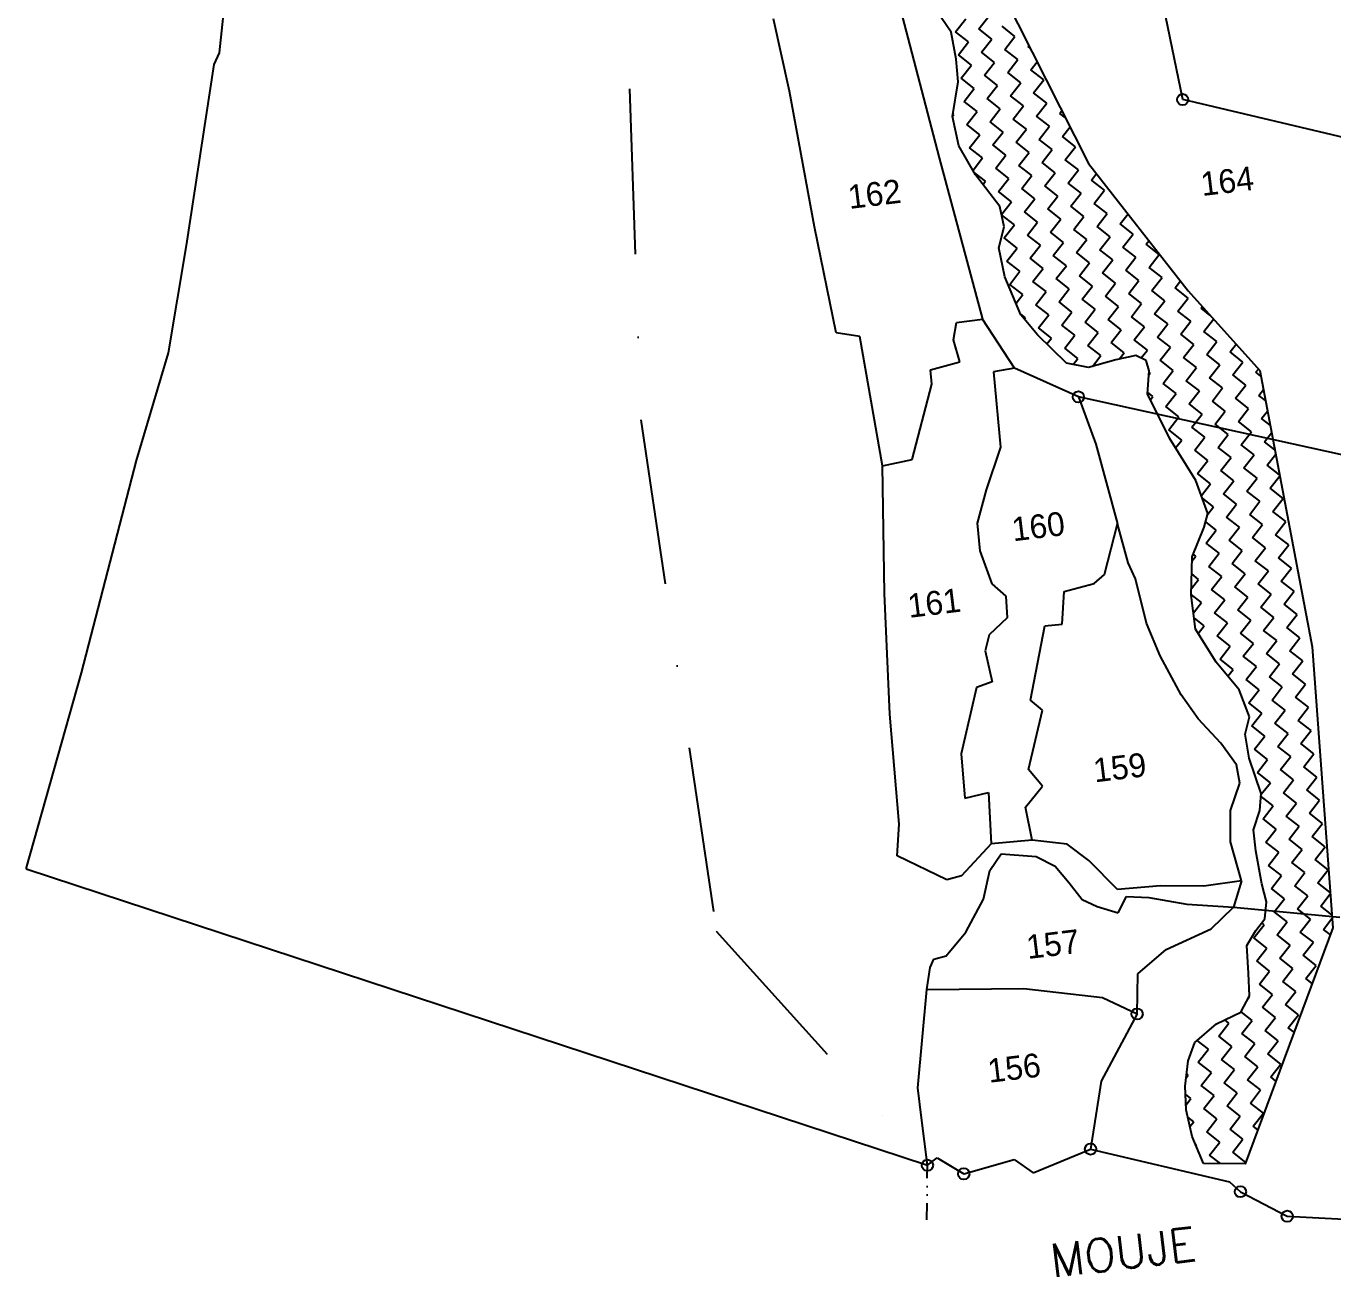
# Model space of a CAD drawing. Header units: metres. Extents: x 334876 to 338439, y 1782233 to 1785611.
# Drawn here: x 335191 to 336193, y 1782233 to 1783192 of the extents above; entities that cross this region are included whole.
import ezdxf
from ezdxf.enums import TextEntityAlignment as Align

# ---------------------------------------------------------------- set-up
doc = ezdxf.new("R2010")
doc.units = ezdxf.units.M
doc.header["$MEASUREMENT"] = 0
doc.linetypes.add('DASHDOT', pattern=[25.4, 12.7, -6.35, 0, -6.35])
doc.linetypes.add('DIVIDE', pattern=[31.75, 12.7, -6.35, 0, -6.35, 0, -6.35])
for name, color, linetype in [('OFF', 1, 'Continuous'), ('POLY_HATCH', 12, 'Continuous'), ('POLY_PARCEL', 6, 'Continuous'), ('POLY_WATER', 4, 'Continuous'), ('TEXT_MAPOUT', 7, 'Continuous'), ('TEXT_PARCEL', 7, 'Continuous'), ('V_BOUND_LINE', 7, 'Continuous'), ('V_BOUND_STREAM_LINE', 7, 'DASHDOT'), ('V_DIVIDE_LINE', 7, 'DIVIDE')]:
    doc.layers.add(name, color=color, linetype=linetype)
doc.styles.get("Standard").update_dxf_attribs({"font": 'simplex.shx'})
doc.styles.add('TEXT_MAP', font='', dxfattribs={"height": 0.35})
doc.styles.get('TEXT_MAP').set_extended_font_data('Kruti Dev 050')

msp = doc.modelspace()

# ---------------------------------------------------------------- linework, layer by layer
for centre in [(336077.7, 1783136.1), (335997.7, 1782908.1), (336042.7, 1782434.8), (336007.1, 1782331.2), (335881.9, 1782318.8), (335909.8, 1782312.2), (336122, 1782298.5), (336157.9, 1782279.7)]:
    msp.add_circle(centre, 4.32)
at = {"layer": 'OFF'}
for p, q in [((335190.7, 1782546.1), (335881.9, 1782318.8)), ((336122.7, 1782537), (336116.8, 1782516.6))]:
    msp.add_line(p, q, dxfattribs=at)
at = {"layer": 'POLY_HATCH'}
for p, q in [((335936.7, 1783223), (336005.5, 1783087.1)), ((335900.2, 1783187.7), (335888.7, 1783204.6)), ((335904.1, 1783167.1), (335900.2, 1783187.7)), ((335905.5, 1783149.7), (335904.1, 1783167.1)), ((335901.3, 1783123.1), (335905.5, 1783149.7)), ((335906.1, 1783100.6), (335901.3, 1783123.1)), ((335918.9, 1783078.4), (335906.1, 1783100.6)), ((336005.5, 1783087.1), (336081.9, 1782989.5)), ((335937.5, 1783054.2), (335918.9, 1783078.4)), ((335940.8, 1783038.4), (335937.5, 1783054.2)), ((335936.6, 1783022.3), (335940.8, 1783038.4)), ((335941.3, 1783000.1), (335936.6, 1783022.3)), ((335953.7, 1782971.1), (335941.3, 1783000.1)), ((336081.9, 1782989.5), (336136.8, 1782928.3)), ((335966.4, 1782955.7), (335953.7, 1782971.1)), ((335988.7, 1782934), (335966.4, 1782955.7)), ((336026.4, 1782936.5), (336005.4, 1782930.6)), ((336041.7, 1782939.7), (336026.4, 1782936.5)), ((336049.6, 1782935.9), (336041.7, 1782939.7)), ((336005.4, 1782930.6), (335988.7, 1782934)), ((336051.9, 1782928.1), (336049.6, 1782935.9)), ((336050.7, 1782910.3), (336051.9, 1782928.1)), ((336136.8, 1782928.3), (336176.9, 1782716.4)), ((336067.7, 1782876.4), (336050.7, 1782910.3)), ((336087.9, 1782844), (336067.7, 1782876.4)), ((336097.1, 1782818.6), (336087.9, 1782844)), ((336094.3, 1782808.1), (336097.1, 1782818.6)), ((336084.9, 1782785.3), (336094.3, 1782808.1)), ((336084.3, 1782756), (336084.9, 1782785.3)), ((336087.5, 1782730), (336084.3, 1782756)), ((336103.5, 1782704.5), (336087.5, 1782730)), ((336176.9, 1782716.4), (336192.8, 1782500.8)), ((336120.9, 1782683.5), (336103.5, 1782704.5)), ((336128.9, 1782662.8), (336120.9, 1782683.5)), ((336125.7, 1782649.5), (336128.9, 1782662.8)), ((336128.7, 1782630.9), (336125.7, 1782649.5)), ((336138, 1782603.9), (336128.7, 1782630.9)), ((336136.9, 1782590.8), (336138, 1782603.9)), ((336131.9, 1782576), (336136.9, 1782590.8)), ((336133.8, 1782560), (336131.9, 1782576)), ((336138.3, 1782534.7), (336133.8, 1782560)), ((336142, 1782520.9), (336138.3, 1782534.7)), ((336140.8, 1782507.9), (336142, 1782520.9)), ((336133.8, 1782498.9), (336140.8, 1782507.9)), ((336192.8, 1782500.8), (336125.7, 1782319.9)), ((336127, 1782487.2), (336133.8, 1782498.9)), ((336128.2, 1782466.1), (336127, 1782487.2)), ((336128.9, 1782448.6), (336128.2, 1782466.1)), ((336122.3, 1782436.2), (336128.9, 1782448.6)), ((336103.7, 1782427.2), (336122.3, 1782436.2)), ((336087.1, 1782413), (336103.7, 1782427.2)), ((336082, 1782398.8), (336087.1, 1782413)), ((336079.6, 1782379.5), (336082, 1782398.8)), ((336080.4, 1782361.3), (336079.6, 1782379.5)), ((336085, 1782340.8), (336080.4, 1782361.3)), ((336093.6, 1782320.2), (336085, 1782340.8)), ((336125.7, 1782319.9), (336093.6, 1782320.2))]:
    msp.add_line(p, q, dxfattribs=at)
at = {"layer": 'POLY_HATCH', "linetype": 'Continuous'}
for p, q in [((335903.5, 1783188.1), (335911.4, 1783198.1)), ((335921.4, 1783190.3), (335929.2, 1783200.3)), ((335913.5, 1783180.3), (335903.5, 1783188.1)), ((335931.3, 1783182.5), (335921.4, 1783190.3)), ((335949.1, 1783184.6), (335939.2, 1783192.4)), ((335905.7, 1783170.3), (335913.5, 1783180.3)), ((335923.5, 1783172.5), (335931.3, 1783182.5)), ((335941.3, 1783174.6), (335949.1, 1783184.6)), ((335959.1, 1783176.8), (335959.7, 1783177.6)), ((335915.7, 1783162.5), (335905.7, 1783170.3)), ((335933.5, 1783164.6), (335923.5, 1783172.5)), ((335951.3, 1783166.8), (335941.3, 1783174.6)), ((335960.8, 1783175.5), (335959.1, 1783176.8)), ((335907.9, 1783152.5), (335915.7, 1783162.5)), ((335925.7, 1783154.7), (335933.5, 1783164.6)), ((335943.5, 1783156.8), (335951.3, 1783166.8)), ((335961.3, 1783159), (335966.1, 1783165.1)), ((335971.3, 1783151.2), (335961.3, 1783159)), ((335917.8, 1783144.7), (335907.9, 1783152.5)), ((335935.6, 1783146.8), (335925.7, 1783154.7)), ((335953.5, 1783149), (335943.5, 1783156.8)), ((335945.6, 1783139), (335953.5, 1783149)), ((335963.4, 1783141.2), (335971.3, 1783151.2)), ((335910, 1783134.7), (335917.8, 1783144.7)), ((335927.8, 1783136.9), (335935.6, 1783146.8)), ((335955.6, 1783131.2), (335945.6, 1783139)), ((335973.4, 1783133.4), (335963.4, 1783141.2)), ((335920, 1783126.9), (335910, 1783134.7)), ((335937.8, 1783129), (335927.8, 1783136.9)), ((335930, 1783119.1), (335937.8, 1783129)), ((335947.8, 1783121.2), (335955.6, 1783131.2)), ((335965.6, 1783123.4), (335973.4, 1783133.4)), ((335983.4, 1783125.5), (335985, 1783127.6)), ((335901.4, 1783123.7), (335902.2, 1783124.7)), ((335902.2, 1783124.7), (335901.6, 1783125.2)), ((335912.2, 1783116.9), (335920, 1783126.9)), ((335922.2, 1783109.1), (335912.2, 1783116.9)), ((335940, 1783111.2), (335930, 1783119.1)), ((335957.8, 1783113.4), (335947.8, 1783121.2)), ((335975.6, 1783115.6), (335965.6, 1783123.4)), ((335987.9, 1783122), (335983.4, 1783125.5)), ((335914.3, 1783099.1), (335922.2, 1783109.1)), ((335932.1, 1783101.3), (335940, 1783111.2)), ((335949.9, 1783103.4), (335957.8, 1783113.4)), ((335967.7, 1783105.6), (335975.6, 1783115.6)), ((335985.6, 1783107.7), (335991.4, 1783115.1)), ((335995.5, 1783099.9), (335985.6, 1783107.7)), ((335924.3, 1783091.3), (335914.3, 1783099.1)), ((335942.1, 1783093.4), (335932.1, 1783101.3)), ((335959.9, 1783095.6), (335949.9, 1783103.4)), ((335977.7, 1783097.8), (335967.7, 1783105.6)), ((335969.9, 1783087.8), (335977.7, 1783097.8)), ((335987.7, 1783089.9), (335995.5, 1783099.9)), ((335917, 1783081.9), (335924.3, 1783091.3)), ((335934.3, 1783083.5), (335942.1, 1783093.4)), ((335952.1, 1783085.6), (335959.9, 1783095.6)), ((335979.9, 1783080), (335969.9, 1783087.8)), ((335997.7, 1783082.1), (335987.7, 1783089.9)), ((335926.5, 1783073.5), (335917.9, 1783080.2)), ((335944.3, 1783075.6), (335934.3, 1783083.5)), ((335962.1, 1783077.8), (335952.1, 1783085.6)), ((335954.3, 1783067.8), (335962.1, 1783077.8)), ((335972.1, 1783070), (335979.9, 1783080)), ((335989.9, 1783072.1), (335997.7, 1783082.1)), ((336007.7, 1783074.3), (336011.6, 1783079.3)), ((335924.6, 1783071.1), (335926.5, 1783073.5)), ((335936.5, 1783065.7), (335944.3, 1783075.6)), ((335964.2, 1783060), (335954.3, 1783067.8)), ((335982, 1783062.1), (335972.1, 1783070)), ((335999.8, 1783064.3), (335989.9, 1783072.1)), ((336017.7, 1783066.5), (336007.7, 1783074.3)), ((335946.4, 1783057.8), (335936.5, 1783065.7)), ((335938.8, 1783048), (335946.4, 1783057.8)), ((335956.4, 1783050), (335964.2, 1783060)), ((335974.2, 1783052.2), (335982, 1783062.1)), ((335992, 1783054.3), (335999.8, 1783064.3)), ((336009.8, 1783056.5), (336017.7, 1783066.5)), ((336027.6, 1783058.6), (336027.7, 1783058.8)), ((336028.1, 1783058.3), (336027.6, 1783058.6)), ((335948.6, 1783040), (335938.8, 1783047.7)), ((335966.4, 1783042.2), (335956.4, 1783050)), ((335984.2, 1783044.3), (335974.2, 1783052.2)), ((336002, 1783046.5), (335992, 1783054.3)), ((336019.8, 1783048.7), (336009.8, 1783056.5)), ((336012, 1783038.7), (336019.8, 1783048.7)), ((336029.8, 1783040.8), (336035.8, 1783048.5)), ((335940.8, 1783030), (335948.6, 1783040)), ((335958.6, 1783032.2), (335966.4, 1783042.2)), ((335976.4, 1783034.4), (335984.2, 1783044.3)), ((335994.2, 1783036.5), (336002, 1783046.5)), ((336022, 1783030.9), (336012, 1783038.7)), ((336039.8, 1783033), (336029.8, 1783040.8)), ((335950.8, 1783022.2), (335940.8, 1783030)), ((335968.6, 1783024.4), (335958.6, 1783032.2)), ((335986.4, 1783026.5), (335976.4, 1783034.4)), ((336004.2, 1783028.7), (335994.2, 1783036.5)), ((335996.3, 1783018.7), (336004.2, 1783028.7)), ((336014.1, 1783020.9), (336022, 1783030.9)), ((336031.9, 1783023), (336039.8, 1783033)), ((336049.8, 1783025.2), (336051.9, 1783027.9)), ((335942.9, 1783012.2), (335950.8, 1783022.2)), ((335960.7, 1783014.4), (335968.6, 1783024.4)), ((335978.5, 1783016.6), (335986.4, 1783026.5)), ((336006.3, 1783010.9), (335996.3, 1783018.7)), ((336024.1, 1783013.1), (336014.1, 1783020.9)), ((336041.9, 1783015.2), (336031.9, 1783023)), ((336059.7, 1783017.4), (336049.8, 1783025.2)), ((336051.9, 1783007.4), (336059.7, 1783017.4)), ((335952.9, 1783004.4), (335942.9, 1783012.2)), ((335970.7, 1783006.6), (335960.7, 1783014.4)), ((335988.5, 1783008.7), (335978.5, 1783016.6)), ((335980.7, 1782998.8), (335988.5, 1783008.7)), ((335998.5, 1783000.9), (336006.3, 1783010.9)), ((336016.3, 1783003.1), (336024.1, 1783013.1)), ((336034.1, 1783005.2), (336041.9, 1783015.2)), ((336061.9, 1782999.6), (336051.9, 1783007.4)), ((335945.1, 1782994.4), (335952.9, 1783004.4)), ((335962.9, 1782996.6), (335970.7, 1783006.6)), ((335990.7, 1782990.9), (335980.7, 1782998.8)), ((336008.5, 1782993.1), (335998.5, 1783000.9)), ((336026.3, 1782995.3), (336016.3, 1783003.1)), ((336044.1, 1782997.4), (336034.1, 1783005.2)), ((336036.3, 1782987.4), (336044.1, 1782997.4)), ((336054.1, 1782989.6), (336061.9, 1782999.6)), ((336071.9, 1782991.7), (336076, 1782997)), ((335955.1, 1782986.6), (335945.1, 1782994.4)), ((335949.9, 1782980), (335955.1, 1782986.6)), ((335972.9, 1782988.8), (335962.9, 1782996.6)), ((335965.1, 1782978.8), (335972.9, 1782988.8)), ((335982.9, 1782981), (335990.7, 1782990.9)), ((336000.7, 1782983.1), (336008.5, 1782993.1)), ((336018.5, 1782985.3), (336026.3, 1782995.3)), ((336046.2, 1782979.6), (336036.3, 1782987.4)), ((336064, 1782981.8), (336054.1, 1782989.6)), ((336081.9, 1782983.9), (336071.9, 1782991.7)), ((335975, 1782971), (335965.1, 1782978.8)), ((335992.8, 1782973.1), (335982.9, 1782981)), ((336010.6, 1782975.3), (336000.7, 1782983.1)), ((336028.4, 1782977.5), (336018.5, 1782985.3)), ((336020.6, 1782967.5), (336028.4, 1782977.5)), ((336038.4, 1782969.6), (336046.2, 1782979.6)), ((336056.2, 1782971.8), (336064, 1782981.8)), ((336074, 1782973.9), (336081.9, 1782983.9)), ((336091.8, 1782976.1), (336092.8, 1782977.3)), ((335957.2, 1782968.8), (335953.4, 1782971.8)), ((335956.4, 1782967.8), (335957.2, 1782968.8)), ((335967.2, 1782961), (335975, 1782971)), ((335985, 1782963.2), (335992.8, 1782973.1)), ((336002.8, 1782965.3), (336010.6, 1782975.3)), ((336030.6, 1782959.6), (336020.6, 1782967.5)), ((336048.4, 1782961.8), (336038.4, 1782969.6)), ((336066.2, 1782964), (336056.2, 1782971.8)), ((336084, 1782966.1), (336074, 1782973.9)), ((336098.9, 1782970.6), (336091.8, 1782976.1)), ((336094, 1782958.3), (336101.4, 1782967.8)), ((335977.2, 1782953.2), (335967.2, 1782961)), ((335995, 1782955.3), (335985, 1782963.2)), ((336012.8, 1782957.5), (336002.8, 1782965.3)), ((336005, 1782947.5), (336012.8, 1782957.5)), ((336022.8, 1782949.7), (336030.6, 1782959.6)), ((336040.6, 1782951.8), (336048.4, 1782961.8)), ((336058.4, 1782954), (336066.2, 1782964)), ((336076.2, 1782956.1), (336084, 1782966.1)), ((336104, 1782950.5), (336094, 1782958.3)), ((335973.6, 1782948.7), (335977.2, 1782953.2)), ((335987.2, 1782945.4), (335995, 1782955.3)), ((336015, 1782939.7), (336005, 1782947.5)), ((336032.8, 1782941.8), (336022.8, 1782949.7)), ((336050.6, 1782944), (336040.6, 1782951.8)), ((336068.4, 1782946.2), (336058.4, 1782954)), ((336086.2, 1782948.3), (336076.2, 1782956.1)), ((336078.3, 1782938.3), (336086.2, 1782948.3)), ((336096.1, 1782940.5), (336104, 1782950.5)), ((336114, 1782942.7), (336118.6, 1782948.6)), ((335997.2, 1782937.5), (335987.2, 1782945.4)), ((335993.6, 1782933), (335997.2, 1782937.5)), ((336008.5, 1782931.4), (336015, 1782939.7)), ((336029, 1782937.1), (336032.8, 1782941.8)), ((336045.7, 1782937.8), (336050.6, 1782944)), ((336060.5, 1782936.2), (336068.4, 1782946.2)), ((336088.3, 1782930.5), (336078.3, 1782938.3)), ((336106.1, 1782932.7), (336096.1, 1782940.5)), ((336123.9, 1782934.8), (336114, 1782942.7)), ((336052.7, 1782926.2), (336051.8, 1782926.9)), ((336070.5, 1782928.4), (336060.5, 1782936.2)), ((336062.7, 1782918.4), (336070.5, 1782928.4)), ((336080.5, 1782920.5), (336088.3, 1782930.5)), ((336098.3, 1782922.7), (336106.1, 1782932.7)), ((336116.1, 1782924.9), (336123.9, 1782934.8)), ((336133.9, 1782927), (336135.8, 1782929.4)), ((336137.6, 1782924.1), (336133.9, 1782927)), ((336051.7, 1782924.9), (336052.7, 1782926.2)), ((336072.7, 1782910.6), (336062.7, 1782918.4)), ((336090.5, 1782912.7), (336080.5, 1782920.5)), ((336108.3, 1782914.9), (336098.3, 1782922.7)), ((336126.1, 1782917), (336116.1, 1782924.9)), ((336118.3, 1782907.1), (336126.1, 1782917)), ((336054.9, 1782908.4), (336050.8, 1782911.6)), ((336052.9, 1782905.9), (336054.9, 1782908.4)), ((336064.9, 1782900.6), (336072.7, 1782910.6)), ((336082.7, 1782902.7), (336090.5, 1782912.7)), ((336100.5, 1782904.9), (336108.3, 1782914.9)), ((336128.2, 1782899.2), (336118.3, 1782907.1)), ((336136.1, 1782909.2), (336139.6, 1782913.7)), ((336141.2, 1782905.2), (336136.1, 1782909.2)), ((336074.8, 1782892.8), (336064.9, 1782900.6)), ((336092.6, 1782894.9), (336082.7, 1782902.7)), ((336110.4, 1782897.1), (336100.5, 1782904.9)), ((336102.6, 1782887.1), (336110.4, 1782897.1)), ((336120.4, 1782889.2), (336128.2, 1782899.2)), ((336138.2, 1782891.4), (336142.7, 1782897.1)), ((336067, 1782882.8), (336074.8, 1782892.8)), ((336084.8, 1782884.9), (336092.6, 1782894.9)), ((336112.6, 1782879.3), (336102.6, 1782887.1)), ((336130.4, 1782881.4), (336120.4, 1782889.2)), ((336144.8, 1782886.3), (336138.2, 1782891.4)), ((336077, 1782875), (336067, 1782882.8)), ((336094.8, 1782877.1), (336084.8, 1782884.9)), ((336087, 1782867.1), (336094.8, 1782877.1)), ((336104.8, 1782869.3), (336112.6, 1782879.3)), ((336122.6, 1782871.4), (336130.4, 1782881.4)), ((336140.4, 1782873.6), (336145.9, 1782880.6)), ((336072.3, 1782869), (336077, 1782875)), ((336097, 1782859.3), (336087, 1782867.1)), ((336114.8, 1782861.5), (336104.8, 1782869.3)), ((336132.6, 1782863.6), (336122.6, 1782871.4)), ((336148.4, 1782867.4), (336140.4, 1782873.6)), ((336089.1, 1782849.3), (336097, 1782859.3)), ((336106.9, 1782851.5), (336114.8, 1782861.5)), ((336124.7, 1782853.6), (336132.6, 1782863.6)), ((336142.5, 1782855.8), (336149, 1782864)), ((336099.1, 1782841.5), (336089.1, 1782849.3)), ((336116.9, 1782843.7), (336106.9, 1782851.5)), ((336134.7, 1782845.8), (336124.7, 1782853.6)), ((336151.9, 1782848.4), (336142.5, 1782855.8)), ((336144.7, 1782838), (336152.1, 1782847.5)), ((336092.1, 1782832.5), (336099.1, 1782841.5)), ((336109.1, 1782833.7), (336116.9, 1782843.7)), ((336126.9, 1782835.8), (336134.7, 1782845.8)), ((336154.7, 1782830.2), (336144.7, 1782838)), ((336101.3, 1782823.7), (336092.9, 1782830.3)), ((336119.1, 1782825.9), (336109.1, 1782833.7)), ((336136.9, 1782828), (336126.9, 1782835.8)), ((336129.1, 1782818), (336136.9, 1782828)), ((336146.9, 1782820.2), (336154.7, 1782830.2)), ((336097, 1782818.2), (336101.3, 1782823.7)), ((336111.3, 1782815.9), (336119.1, 1782825.9)), ((336139, 1782810.2), (336129.1, 1782818)), ((336156.8, 1782812.4), (336146.9, 1782820.2)), ((336103.4, 1782805.9), (336095.4, 1782812.2)), ((336121.2, 1782808.1), (336111.3, 1782815.9)), ((336113.4, 1782798.1), (336121.2, 1782808.1)), ((336131.2, 1782800.2), (336139, 1782810.2)), ((336149, 1782802.4), (336156.8, 1782812.4)), ((336095.6, 1782795.9), (336103.4, 1782805.9)), ((336123.4, 1782790.3), (336113.4, 1782798.1)), ((336141.2, 1782792.4), (336131.2, 1782800.2)), ((336159, 1782794.6), (336149, 1782802.4)), ((336087.8, 1782785.9), (336085.8, 1782787.5)), ((336105.6, 1782788.1), (336095.6, 1782795.9)), ((336097.8, 1782778.1), (336105.6, 1782788.1)), ((336115.6, 1782780.3), (336123.4, 1782790.3)), ((336133.4, 1782782.4), (336141.2, 1782792.4)), ((336151.2, 1782784.6), (336159, 1782794.6)), ((336084.8, 1782782.1), (336087.8, 1782785.9)), ((336107.7, 1782770.3), (336097.8, 1782778.1)), ((336125.6, 1782772.5), (336115.6, 1782780.3)), ((336143.4, 1782774.6), (336133.4, 1782782.4)), ((336161.2, 1782776.8), (336151.2, 1782784.6)), ((336153.3, 1782766.8), (336161.2, 1782776.8)), ((336084.4, 1782761.1), (336089.9, 1782768.1)), ((336089.9, 1782768.1), (336084.6, 1782772.3)), ((336099.9, 1782760.3), (336107.7, 1782770.3)), ((336117.7, 1782762.5), (336125.6, 1782772.5)), ((336135.5, 1782764.6), (336143.4, 1782774.6)), ((336163.3, 1782759), (336153.3, 1782766.8)), ((336092.1, 1782750.3), (336084.3, 1782756.4)), ((336109.9, 1782752.5), (336099.9, 1782760.3)), ((336127.7, 1782754.6), (336117.7, 1782762.5)), ((336145.5, 1782756.8), (336135.5, 1782764.6)), ((336137.7, 1782746.8), (336145.5, 1782756.8)), ((336155.5, 1782749), (336163.3, 1782759)), ((336086, 1782742.5), (336092.1, 1782750.3)), ((336102.1, 1782742.5), (336109.9, 1782752.5)), ((336119.9, 1782744.7), (336127.7, 1782754.6)), ((336147.7, 1782739), (336137.7, 1782746.8)), ((336165.5, 1782741.2), (336155.5, 1782749)), ((336094.3, 1782732.5), (336086.4, 1782738.7)), ((336112.1, 1782734.7), (336102.1, 1782742.5)), ((336129.9, 1782736.8), (336119.9, 1782744.7)), ((336122, 1782726.9), (336129.9, 1782736.8)), ((336139.8, 1782729), (336147.7, 1782739)), ((336157.7, 1782731.2), (336165.5, 1782741.2)), ((336089.6, 1782726.6), (336094.3, 1782732.5)), ((336104.2, 1782724.7), (336112.1, 1782734.7)), ((336132, 1782719), (336122, 1782726.9)), ((336149.8, 1782721.2), (336139.8, 1782729)), ((336167.6, 1782723.4), (336157.7, 1782731.2)), ((336114.2, 1782716.9), (336104.2, 1782724.7)), ((336106.4, 1782706.9), (336114.2, 1782716.9)), ((336124.2, 1782709.1), (336132, 1782719)), ((336142, 1782711.2), (336149.8, 1782721.2)), ((336159.8, 1782713.4), (336167.6, 1782723.4)), ((336116.4, 1782699.1), (336106.4, 1782706.9)), ((336134.2, 1782701.2), (336124.2, 1782709.1)), ((336152, 1782703.4), (336142, 1782711.2)), ((336169.8, 1782705.6), (336159.8, 1782713.4)), ((336112.3, 1782693.9), (336116.4, 1782699.1)), ((336126.4, 1782691.3), (336134.2, 1782701.2)), ((336144.2, 1782693.4), (336152, 1782703.4)), ((336162, 1782695.6), (336169.8, 1782705.6)), ((336136.3, 1782683.4), (336126.4, 1782691.3)), ((336154.1, 1782685.6), (336144.2, 1782693.4)), ((336171.9, 1782687.8), (336162, 1782695.6)), ((336164.1, 1782677.8), (336171.9, 1782687.8)), ((336128.5, 1782673.5), (336136.3, 1782683.4)), ((336146.3, 1782675.6), (336154.1, 1782685.6)), ((336174.1, 1782670), (336164.1, 1782677.8)), ((336138.5, 1782665.6), (336128.5, 1782673.5)), ((336156.3, 1782667.8), (336146.3, 1782675.6)), ((336148.5, 1782657.8), (336156.3, 1782667.8)), ((336166.3, 1782660), (336174.1, 1782670)), ((336130.7, 1782655.7), (336138.5, 1782665.6)), ((336158.5, 1782650), (336148.5, 1782657.8)), ((336176.3, 1782652.1), (336166.3, 1782660)), ((336140.7, 1782647.8), (336130.7, 1782655.7)), ((336132.8, 1782637.9), (336140.7, 1782647.8)), ((336150.6, 1782640), (336158.5, 1782650)), ((336168.4, 1782642.2), (336176.3, 1782652.1)), ((336142.8, 1782630), (336132.8, 1782637.9)), ((336160.6, 1782632.2), (336150.6, 1782640)), ((336178.4, 1782634.3), (336168.4, 1782642.2)), ((336135, 1782620), (336142.8, 1782630)), ((336152.8, 1782622.2), (336160.6, 1782632.2)), ((336170.6, 1782624.4), (336178.4, 1782634.3)), ((336145, 1782612.2), (336135, 1782620)), ((336162.8, 1782614.4), (336152.8, 1782622.2)), ((336180.6, 1782616.5), (336170.6, 1782624.4)), ((336172.8, 1782606.6), (336180.6, 1782616.5)), ((336138, 1782603.3), (336145, 1782612.2)), ((336155, 1782604.4), (336162.8, 1782614.4)), ((336182.7, 1782598.7), (336172.8, 1782606.6)), ((336147.1, 1782594.4), (336137.8, 1782601.7)), ((336164.9, 1782596.6), (336155, 1782604.4)), ((336157.1, 1782586.6), (336164.9, 1782596.6)), ((336174.9, 1782588.8), (336182.7, 1782598.7)), ((336139.3, 1782584.4), (336147.1, 1782594.4)), ((336167.1, 1782578.8), (336157.1, 1782586.6)), ((336184.9, 1782580.9), (336174.9, 1782588.8)), ((336149.3, 1782576.6), (336139.3, 1782584.4)), ((336141.5, 1782566.6), (336149.3, 1782576.6)), ((336159.3, 1782568.8), (336167.1, 1782578.8)), ((336177.1, 1782571), (336184.9, 1782580.9)), ((336151.5, 1782558.8), (336141.5, 1782566.6)), ((336169.3, 1782561), (336159.3, 1782568.8)), ((336187.1, 1782563.1), (336177.1, 1782571)), ((336143.6, 1782548.8), (336151.5, 1782558.8)), ((336161.4, 1782551), (336169.3, 1782561)), ((336179.2, 1782553.2), (336187.1, 1782563.1)), ((336153.6, 1782541), (336143.6, 1782548.8)), ((336171.4, 1782543.2), (336161.4, 1782551)), ((336189.2, 1782545.3), (336179.2, 1782553.2)), ((336145.8, 1782531), (336153.6, 1782541)), ((336163.6, 1782533.2), (336171.4, 1782543.2)), ((336181.4, 1782535.4), (336189.2, 1782545.3)), ((336155.8, 1782523.2), (336145.8, 1782531)), ((336173.6, 1782525.4), (336163.6, 1782533.2)), ((336190.8, 1782528), (336181.4, 1782535.4)), ((336183.6, 1782517.5), (336190.9, 1782526.9)), ((336147.9, 1782513.2), (336155.8, 1782523.2)), ((336165.7, 1782515.4), (336173.6, 1782525.4)), ((336192, 1782510.9), (336183.6, 1782517.5)), ((336157.9, 1782505.4), (336147.9, 1782513.2)), ((336175.7, 1782507.6), (336165.7, 1782515.4)), ((336167.9, 1782497.6), (336175.7, 1782507.6)), ((336185.7, 1782499.7), (336192.2, 1782508.1)), ((336132.3, 1782493.3), (336140.1, 1782503.3)), ((336140.1, 1782503.3), (336138.3, 1782504.7)), ((336150.1, 1782495.4), (336157.9, 1782505.4)), ((336177.9, 1782489.8), (336167.9, 1782497.6)), ((336190.9, 1782495.7), (336185.7, 1782499.7)), ((336142.3, 1782485.4), (336132.3, 1782493.3)), ((336160.1, 1782487.6), (336150.1, 1782495.4)), ((336152.3, 1782477.6), (336160.1, 1782487.6)), ((336170.1, 1782479.8), (336177.9, 1782489.8)), ((336134.5, 1782475.5), (336142.3, 1782485.4)), ((336162.2, 1782469.8), (336152.3, 1782477.6)), ((336180, 1782472), (336170.1, 1782479.8)), ((336144.4, 1782467.6), (336134.5, 1782475.5)), ((336136.6, 1782457.7), (336144.4, 1782467.6)), ((336154.4, 1782459.8), (336162.2, 1782469.8)), ((336172.2, 1782462), (336180, 1782472)), ((336146.6, 1782449.8), (336136.6, 1782457.7)), ((336164.4, 1782452), (336154.4, 1782459.8)), ((336177, 1782458.2), (336172.2, 1782462)), ((336127.7, 1782446.3), (336128.8, 1782447.7)), ((336128.8, 1782447.7), (336128.6, 1782447.9)), ((336138.8, 1782439.9), (336146.6, 1782449.8)), ((336156.6, 1782442), (336164.4, 1782452)), ((336131, 1782429.9), (336122.5, 1782436.5)), ((336148.8, 1782432), (336138.8, 1782439.9)), ((336166.6, 1782434.2), (336156.6, 1782442)), ((336105.3, 1782417.7), (336113.2, 1782427.7)), ((336113.2, 1782427.7), (336109.9, 1782430.2)), ((336123.1, 1782419.9), (336131, 1782429.9)), ((336140.9, 1782422.1), (336148.8, 1782432)), ((336158.7, 1782424.2), (336166.6, 1782434.2)), ((336115.3, 1782409.9), (336105.3, 1782417.7)), ((336133.1, 1782412.1), (336123.1, 1782419.9)), ((336150.9, 1782414.2), (336140.9, 1782422.1)), ((336163.1, 1782420.8), (336158.7, 1782424.2)), ((336097.5, 1782407.8), (336088.9, 1782414.5)), ((336089.7, 1782397.8), (336097.5, 1782407.8)), ((336107.5, 1782399.9), (336115.3, 1782409.9)), ((336125.3, 1782402.1), (336133.1, 1782412.1)), ((336143.1, 1782404.3), (336150.9, 1782414.2)), ((336099.7, 1782390), (336089.7, 1782397.8)), ((336117.5, 1782392.1), (336107.5, 1782399.9)), ((336135.3, 1782394.3), (336125.3, 1782402.1)), ((336153.1, 1782396.4), (336143.1, 1782404.3)), ((336145.3, 1782386.5), (336153.1, 1782396.4)), ((336080.4, 1782385.9), (336081.9, 1782387.8)), ((336081.9, 1782387.8), (336080.7, 1782388.7)), ((336091.8, 1782380), (336099.7, 1782390)), ((336109.6, 1782382.1), (336117.5, 1782392.1)), ((336127.4, 1782384.3), (336135.3, 1782394.3)), ((336149.2, 1782383.3), (336145.3, 1782386.5)), ((336101.8, 1782372.2), (336091.8, 1782380)), ((336119.6, 1782374.3), (336109.6, 1782382.1)), ((336137.4, 1782376.5), (336127.4, 1782384.3)), ((336129.6, 1782366.5), (336137.4, 1782376.5)), ((336084, 1782370), (336079.9, 1782373.2)), ((336080.3, 1782365.2), (336084, 1782370)), ((336094, 1782362.2), (336101.8, 1782372.2)), ((336111.8, 1782364.3), (336119.6, 1782374.3)), ((336139.6, 1782358.7), (336129.6, 1782366.5)), ((336086.2, 1782352.2), (336081.7, 1782355.7)), ((336104, 1782354.4), (336094, 1782362.2)), ((336121.8, 1782356.5), (336111.8, 1782364.3)), ((336114, 1782346.5), (336121.8, 1782356.5)), ((336131.8, 1782348.7), (336139.6, 1782358.7)), ((336083.3, 1782348.5), (336086.2, 1782352.2)), ((336096.2, 1782344.4), (336104, 1782354.4)), ((336123.9, 1782338.7), (336114, 1782346.5)), ((336135.3, 1782345.9), (336131.8, 1782348.7)), ((336106.1, 1782336.6), (336096.2, 1782344.4)), ((336098.3, 1782326.6), (336106.1, 1782336.6)), ((336116.1, 1782328.7), (336123.9, 1782338.7)), ((336088.3, 1782334.4), (336087.3, 1782335.2)), ((336087.9, 1782333.8), (336088.3, 1782334.4)), ((336106.6, 1782320.1), (336098.3, 1782326.6)), ((336126.1, 1782320.9), (336116.1, 1782328.7)), ((336125.3, 1782319.9), (336126.1, 1782320.9))]:
    msp.add_line(p, q, dxfattribs=at)
at = {"layer": 'POLY_PARCEL'}
for p, q in [((336077.7, 1783136.1), (336042.3, 1783309.1)), ((335861, 1783205.9), (335890.9, 1783091.3)), ((336240.8, 1783097.7), (336077.7, 1783136.1)), ((335890.9, 1783091.3), (335924.3, 1782967.6)), ((335904.3, 1782965.2), (335924.3, 1782967.6)), ((335948.7, 1782930), (335924.3, 1782967.6)), ((335902, 1782951.9), (335904.3, 1782965.2)), ((335906.8, 1782935), (335902, 1782951.9)), ((335884.4, 1782928.9), (335906.8, 1782935)), ((335885.2, 1782917.8), (335884.4, 1782928.9)), ((335948.7, 1782930), (335932.6, 1782927.4)), ((335932.6, 1782927.4), (335937.9, 1782869.5)), ((335997.7, 1782908.1), (335948.7, 1782930)), ((335870.2, 1782860.1), (335885.2, 1782917.8)), ((335997.7, 1782908.1), (336011.1, 1782871.7)), ((336222.5, 1782858.5), (335997.7, 1782908.1)), ((335937.9, 1782869.5), (335927.1, 1782836.9)), ((336011.1, 1782871.7), (336027.6, 1782810.6)), ((335847.5, 1782855.3), (335870.2, 1782860.1)), ((335927.1, 1782836.9), (335920.1, 1782811.2)), ((335920.1, 1782811.2), (335922.1, 1782790.1)), ((336017.7, 1782771.8), (336027.6, 1782810.6)), ((336035.9, 1782780.7), (336027.6, 1782810.6)), ((335922.1, 1782790.1), (335931.4, 1782764.7)), ((336041.6, 1782768.5), (336035.9, 1782780.7)), ((336009.8, 1782765), (336017.7, 1782771.8)), ((336049.9, 1782734.5), (336041.6, 1782768.5)), ((335931.4, 1782764.7), (335942.1, 1782755.3)), ((335985.2, 1782733.7), (335986.7, 1782758.9)), ((335986.7, 1782758.9), (336009.8, 1782765)), ((335942.1, 1782755.3), (335943, 1782738.5)), ((335943, 1782738.5), (335929.3, 1782725.6)), ((335960.9, 1782675.5), (335972, 1782732.5)), ((335972, 1782732.5), (335985.2, 1782733.7)), ((336060.4, 1782709.5), (336049.9, 1782734.5)), ((335929.3, 1782725.6), (335926.3, 1782713.3)), ((335926.3, 1782713.3), (335931.5, 1782689.5)), ((336076.6, 1782679.6), (336060.4, 1782709.5)), ((335931.5, 1782689.5), (335919.6, 1782685.2)), ((335919.6, 1782685.2), (335907.7, 1782634.2)), ((336089.7, 1782661.2), (336076.6, 1782679.6)), ((335959.4, 1782622.4), (335970.2, 1782667.9)), ((335970.2, 1782667.9), (335960.9, 1782675.5)), ((336107, 1782642.4), (336089.7, 1782661.2)), ((336119, 1782625.9), (336107, 1782642.4)), ((335907.7, 1782634.2), (335910.7, 1782600.2)), ((336121.6, 1782611.7), (336119, 1782625.9)), ((335970.1, 1782609.5), (335959.4, 1782622.4)), ((335957.1, 1782593.3), (335970.1, 1782609.5)), ((336114.5, 1782590.8), (336121.6, 1782611.7)), ((335910.7, 1782600.2), (335928.8, 1782604.6)), ((335928.8, 1782604.6), (335930.9, 1782565.3)), ((335962.2, 1782568.2), (335957.1, 1782593.3)), ((336114.5, 1782566.9), (336114.5, 1782590.8)), ((336122.7, 1782537), (336114.5, 1782566.9)), ((336099.5, 1782500.1), (336116.8, 1782516.6)), ((336116.8, 1782516.6), (336198.2, 1782509)), ((336065, 1782484.2), (336099.5, 1782500.1)), ((336043.2, 1782465.7), (336065, 1782484.2)), ((336042.7, 1782434.8), (336043.2, 1782465.7)), ((335881.5, 1782453.6), (335955.9, 1782454.4)), ((335955.9, 1782454.4), (336016.1, 1782447.4)), ((336016.1, 1782447.4), (336042.7, 1782434.8)), ((336042.7, 1782434.8), (336015.2, 1782383.4)), ((336015.2, 1782383.4), (336007.1, 1782331.2))]:
    msp.add_line(p, q, dxfattribs=at)
at = {"layer": 'POLY_WATER'}
for p, q in [((335339.1, 1783172), (335350.9, 1783287.5)), ((335776.2, 1783142.5), (335764, 1783198)), ((335335, 1783163.1), (335339.1, 1783172)), ((335313.7, 1783024.1), (335335, 1783163.1)), ((335795.3, 1783038.6), (335776.2, 1783142.5)), ((335812, 1782957.2), (335795.3, 1783038.6)), ((335299.8, 1782941.8), (335313.7, 1783024.1)), ((335830.1, 1782954.3), (335812, 1782957.2)), ((335847.5, 1782855.3), (335830.1, 1782954.3)), ((335275.5, 1782859.2), (335299.8, 1782941.8)), ((335233.2, 1782696.4), (335275.5, 1782859.2)), ((335849.1, 1782757.3), (335847.5, 1782855.3)), ((335853.2, 1782664.8), (335849.1, 1782757.3)), ((335190.7, 1782546.1), (335233.2, 1782696.4)), ((335860.2, 1782580.4), (335853.2, 1782664.8)), ((335858.7, 1782556), (335860.2, 1782580.4)), ((335962.2, 1782568.2), (335930.9, 1782565.3)), ((335989, 1782565), (335962.2, 1782568.2)), ((335896.8, 1782537.7), (335858.7, 1782556)), ((335930.9, 1782565.3), (335908.1, 1782540.7)), ((335929.7, 1782544.8), (335938.6, 1782557.7)), ((335938.6, 1782557.7), (335965.3, 1782555.5)), ((336005.7, 1782552.5), (335989, 1782565)), ((335965.3, 1782555.5), (335979.8, 1782548.1)), ((335979.8, 1782548.1), (335990.6, 1782535.5)), ((336027.7, 1782530.3), (336005.7, 1782552.5)), ((335908.1, 1782540.7), (335896.8, 1782537.7)), ((335925, 1782522.8), (335929.7, 1782544.8)), ((336122.7, 1782537), (336093.9, 1782532.9)), ((335990.6, 1782535.5), (336000.6, 1782522.5)), ((336060.6, 1782533), (336027.7, 1782530.3)), ((336093.9, 1782532.9), (336060.6, 1782533)), ((335911.3, 1782497.5), (335925, 1782522.8)), ((336000.6, 1782522.5), (336012.2, 1782517.2)), ((336012.2, 1782517.2), (336028.3, 1782512.4)), ((336028.3, 1782512.4), (336034.5, 1782525)), ((336034.5, 1782525), (336051.7, 1782524.2)), ((336051.7, 1782524.2), (336081, 1782519.1)), ((336081, 1782519.1), (336116.8, 1782516.6)), ((335896.2, 1782479.3), (335911.3, 1782497.5)), ((335884, 1782470.5), (335886.9, 1782476.8)), ((335886.9, 1782476.8), (335896.2, 1782479.3)), ((335881.5, 1782453.6), (335884, 1782470.5)), ((335874.7, 1782378.1), (335881.5, 1782453.6)), ((335877.4, 1782355.2), (335874.7, 1782378.1)), ((335881.9, 1782318.8), (335877.4, 1782355.2))]:
    msp.add_line(p, q, dxfattribs=at)
at = {"layer": 'V_BOUND_LINE'}
for p, q in [((335963.1, 1782313), (336007.1, 1782331.2)), ((336007.1, 1782331.2), (336113.5, 1782306)), ((335881.9, 1782318.8), (335889.3, 1782324.5)), ((335889.3, 1782324.5), (335909.8, 1782312.2)), ((335909.8, 1782312.2), (335948.5, 1782323.1)), ((335948.5, 1782323.1), (335963.1, 1782313)), ((336113.5, 1782306), (336122, 1782298.5)), ((336122, 1782298.5), (336157.9, 1782279.7)), ((336157.9, 1782279.7), (336261.4, 1782274.2))]:
    msp.add_line(p, q, dxfattribs=at)
at = {"layer": 'V_BOUND_STREAM_LINE', "ltscale": 10}
for p, q in [((335644.5, 1783398.3), (335662.2, 1782890.4)), ((335662.2, 1782890.4), (335720, 1782498.2)), ((335720, 1782498.2), (335720, 1782498.2)), ((335720, 1782498.2), (335881.9, 1782318.8))]:
    msp.add_line(p, q, dxfattribs=at)
at = {"layer": 'V_DIVIDE_LINE'}
msp.add_line((335881.6, 1782277), (335881.9, 1782318.8), dxfattribs=at)

# ---------------------------------------------------------------- texts
at = {"layer": 'TEXT_MAPOUT'}
msp.add_text('MOUJE', height=25.36, rotation=6.9124, dxfattribs=at).set_placement((335978, 1782232.7))
at = {"layer": 'TEXT_PARCEL', "style": 'TEXT_MAP'}
for s, p in [('164', (336111.8, 1783073.6)), ('162', (335841.3, 1783063.7)), ('160', (335966.9, 1782808.8)), ('161', (335887.1, 1782750.1)), ('159', (336029.4, 1782623.9)), ('157', (335978.1, 1782488.3)), ('156', (335948.4, 1782393.5))]:
    msp.add_text(s, height=18.26, rotation=6.9124, dxfattribs=at).set_placement(p, align=Align.MIDDLE)

doc.saveas('drawing.dxf')
